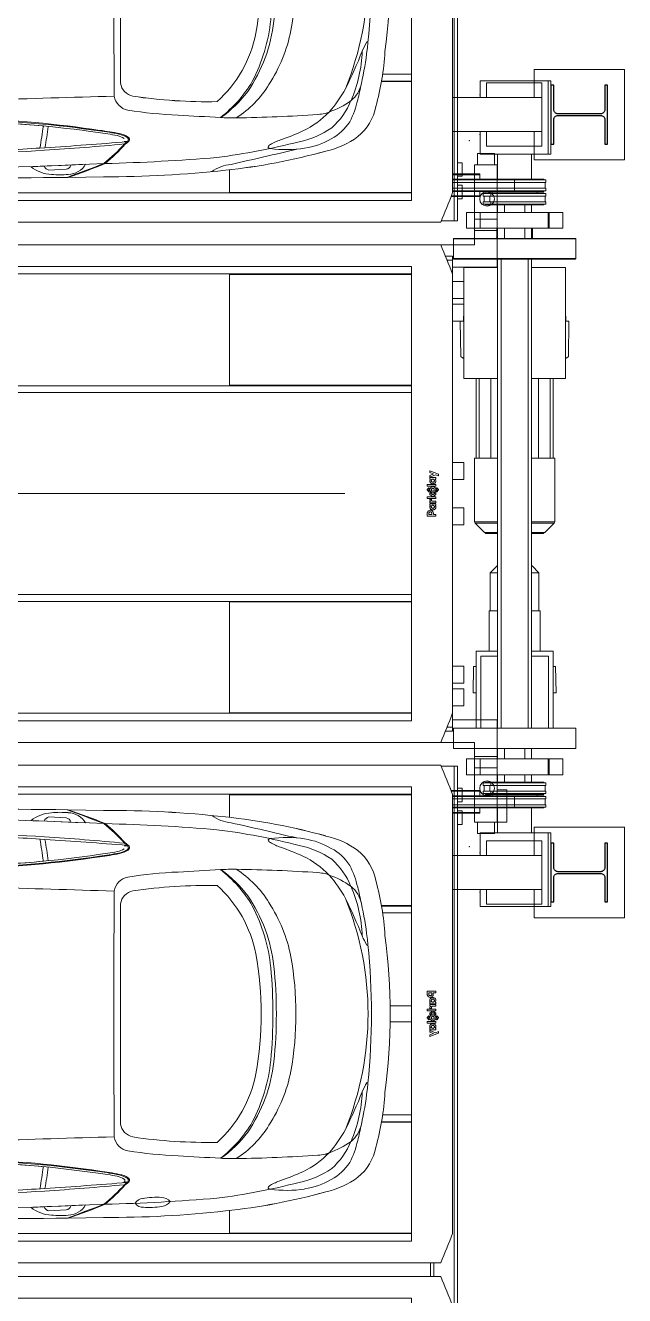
# Model space of a CAD drawing. Header units: inches. Extents: x -16708 to 20619, y -1096 to 18335.
# Drawn here: x -7909 to -5262, y 4518 to 10133 of the extents above; entities that cross this region are included whole.
import ezdxf

# ---------------------------------------------------------------- set-up
doc = ezdxf.new("R2010")
doc.units = ezdxf.units.IN
doc.header["$MEASUREMENT"] = 0
doc.set_wipeout_variables(frame=1)
doc.linetypes.add('PHANTOM', pattern=[12.7, 6.35, -1.27, 1.27, -1.27, 1.27, -1.27])
for name, color, linetype in [('PK24-LOGO', 7, 'Continuous'), ('PK24E', 7, 'Continuous'), ('PK24E-COMP-CAR', 7, 'Continuous'), ('PK24E-STRUCT-STEEL', 254, 'Continuous')]:
    doc.layers.add(name, color=color, linetype=linetype)
for name, color, linetype, true_color in [('PK24E-COMP-PALLET', 132, 'Continuous', 0x00b7c8), ('PK24E-HELPER', 253, 'PHANTOM', 0xa1a1a1), ('PK24E-SYS-LIFT', 31, 'Continuous', 0xffcc5a), ('PK24E-SYS-SHELF', 31, 'Continuous', 0xffcc5a)]:
    doc.layers.add(name, color=color, linetype=linetype, true_color=true_color)

# ---------------------------------------------------------------- blocks, each defined once
blk = doc.blocks.new('STEEL-HEA260--TOP-STRUCT-PK24')
at = {"layer": 'PK24E-STRUCT-STEEL', "color": 8, "true_color": 0x808080}
blk.add_lwpolyline([(11.25, 13), (11.25, 2.175, -0.4142136), (9.45, 0.375), (-9.45, 0.375, -0.4142136), (-11.25, 2.175), (-11.25, 13), (-12.5, 13), (-12.5, -13), (-11.25, -13), (-11.25, -2.175, -0.4142136), (-9.45, -0.375), (9.45, -0.375, -0.4142136), (11.25, -2.175), (11.25, -13), (12.5, -13), (12.5, 13)], format="xyb", close=True, dxfattribs=at)
blk = doc.blocks.new('STEEL-HEA260-WPLATE-TOP-STRUCT-PK24')
at = {"layer": 'PK24E-STRUCT-STEEL', "color": 8, "lineweight": 5, "true_color": 0x808080}
blk.add_lwpolyline([(-20, 20), (20, 20), (20, -20), (-20, -20)], close=True, dxfattribs=at)
at = {"lineweight": 5}
blk.add_blockref('STEEL-HEA260--TOP-STRUCT-PK24', (0, 0), dxfattribs=at)
blk = doc.blocks.new('ELIFT-COLUMNS--TOP-COMP-PKE24')
at = {"lineweight": 5}
for p in [(323.5, 167.5), (323.5, -167.5)]:
    blk.add_blockref('STEEL-HEA260-WPLATE-TOP-STRUCT-PK24', p, dxfattribs=at)
blk = doc.blocks.new('ELIFTUG---TOP-COMP-PKE24')
at = {"layer": 'PK24E-SYS-LIFT', "linetype": 'Continuous', "lineweight": 5}
for p, q in [((278.5, 150.25), (278.5, 145.25)), ((286, 150.25), (278.5, 150.25)), ((286, 145.25), (286, 150.25)), ((277.25, 121.25), (277.25, 145.25)), ((277.25, 145.25), (287.25, 145.25)), ((287.25, 121.25), (287.25, 145.25)), ((282.02, 132.62), (281.1, 132.62)), ((281.1, 132.62), (281.1, 131.52)), ((281.1, 131.52), (281.48, 131.52)), ((281.48, 131.52), (281.48, 128.98)), ((282.02, 132.95), (282.02, 132.62)), ((283.48, 132.95), (282.02, 132.95)), ((283.48, 132.62), (283.48, 132.95)), ((284.4, 132.62), (283.48, 132.62)), ((284.02, 131.52), (284.4, 131.52)), ((284.02, 128.98), (284.02, 131.52)), ((284.4, 131.52), (284.4, 132.62)), ((281.1, 128.98), (281.1, 127.88)), ((281.48, 128.98), (281.1, 128.98)), ((281.1, 127.88), (282.02, 127.88)), ((282.02, 127.88), (282.02, 127.55)), ((282.02, 127.55), (283.48, 127.55)), ((283.48, 127.88), (284.4, 127.88)), ((283.48, 127.55), (283.48, 127.88)), ((284.4, 128.98), (284.02, 128.98)), ((284.4, 127.88), (284.4, 128.98)), ((277.25, 121.25), (287.25, 121.25)), ((277.25, 116.25), (277.25, 121.25)), ((287.25, 116.25), (287.25, 121.25)), ((277.25, 116.25), (287.25, 116.25)), ((277.25, 110), (277.25, 116.25)), ((287.25, 100), (287.25, 116.25)), ((255.5, 95), (255.5, 110)), ((255.5, 110), (277.25, 110)), ((258.3, 103.22), (258.3, 105)), ((258.3, 105), (267.5, 105)), ((262.25, 103.22), (258.3, 103.22)), ((258.3, -103.22), (258.3, 103.22)), ((262.25, 94), (262.25, 103.22)), ((267.5, 103.22), (265.25, 103.22)), ((265.25, 103.22), (265.25, 94)), ((267.5, 105), (267.5, 103.22)), ((267.5, -103.22), (267.5, 103.22)), ((287.25, 100), (267.5, 100)), ((252.8, 75.2), (252.8, 94.8)), ((257.6, 95), (253, 95)), ((253, 95), (253, 75)), ((257.6, 75), (257.6, 95)), ((257.8, 94.8), (257.8, 75.2)), ((265.25, 94), (262.25, 94)), ((262.25, -94), (262.25, 94)), ((265.25, -94), (265.25, 94)), ((272.5, 93.75), (267.5, 93.75)), ((272.5, 93.75), (272.5, 86.25)), ((258.3, 88), (257.8, 88)), ((267.5, 86.25), (272.5, 86.25)), ((220.5, 81.9), (-220.5, 81.9)), ((220.5, 83.9), (220.5, 81.9)), ((220.5, 83.9), (230.5, 83.9)), ((230.5, 83.9), (230.5, 67.75)), ((230.5, 81.9), (252.8, 81.9)), ((257.8, 82), (258.3, 82)), ((272.5, 83.75), (267.5, 83.75)), ((272.5, 76.25), (272.5, 83.75)), ((220.5, 73.9), (85.6, 73.9)), ((85.6, 73.9), (85.6, -73.9)), ((87.6, 2.25), (87.6, 73.9)), ((216.5, 2.25), (216.5, 73.9)), ((220.5, -73.9), (220.5, 73.9)), ((230.5, 73.9), (255.5, 73.9)), ((253, 75), (257.6, 75)), ((255.5, 67.75), (255.5, 75)), ((267.5, 76.25), (272.5, 76.25)), ((258.3, 67.75), (230.5, 67.75)), ((230.5, 59.75), (258.3, 59.75)), ((230.5, 59.75), (230.5, -59.75)), ((255.5, 52.5), (255.5, 59.75)), ((252.8, 32.7), (252.8, 52.3)), ((257.6, 52.5), (253, 52.5)), ((253, 52.5), (253, 32.5)), ((257.6, 32.5), (257.6, 52.5)), ((257.8, 52.3), (257.8, 32.7)), ((258.3, 45.5), (257.8, 45.5)), ((257.8, 39.5), (258.3, 39.5)), ((253, 32.5), (257.6, 32.5)), ((255.5, 10), (255.5, 32.5)), ((272.5, 13.75), (267.5, 13.75)), ((272.5, 13.75), (272.5, 6.25)), ((252.8, -9.8), (252.8, 9.8)), ((257.6, 10), (253, 10)), ((253, 10), (253, -10)), ((257.6, -10), (257.6, 10)), ((257.8, 9.8), (257.8, -9.8)), ((272.5, 6.25), (267.5, 6.25)), ((220, 2.25), (85.6, 2.25)), ((220, 2.25), (220, -2.25)), ((258.3, 3), (257.8, 3)), ((85.6, -2.25), (220, -2.25)), ((87.6, -73.9), (87.6, -2.25)), ((216.5, -73.9), (216.5, -2.25)), ((257.8, -3), (258.3, -3)), ((253, -10), (257.6, -10)), ((255.5, -32.5), (255.5, -10)), ((272.5, -6.25), (267.5, -6.25)), ((272.5, -6.25), (272.5, -13.75)), ((272.5, -13.75), (267.5, -13.75)), ((252.8, -52.3), (252.8, -32.7)), ((257.6, -32.5), (253, -32.5)), ((253, -32.5), (253, -52.5)), ((257.6, -52.5), (257.6, -32.5)), ((257.8, -32.7), (257.8, -52.3)), ((258.3, -39.5), (257.8, -39.5)), ((257.8, -45.5), (258.3, -45.5)), ((253, -52.5), (257.6, -52.5)), ((255.5, -59.75), (255.5, -52.5)), ((258.3, -59.75), (230.5, -59.75)), ((230.5, -67.75), (258.3, -67.75)), ((230.5, -67.75), (230.5, -83.9)), ((255.5, -75), (255.5, -67.75)), ((85.6, -73.9), (220.5, -73.9)), ((230.5, -73.9), (255.5, -73.9)), ((252.8, -94.8), (252.8, -75.2)), ((257.6, -75), (253, -75)), ((253, -75), (253, -95)), ((257.6, -95), (257.6, -75)), ((257.8, -75.2), (257.8, -94.8)), ((272.5, -76.25), (267.5, -76.25)), ((272.5, -83.75), (272.5, -76.25)), ((220.5, -81.9), (-220.5, -81.9)), ((80.1, -97.9), (80.1, -81.9)), ((110.1, -97.9), (110.1, -81.9)), ((220.5, -83.9), (220.5, -81.9)), ((220.5, -83.9), (230.5, -83.9)), ((230.5, -81.9), (252.8, -81.9)), ((258.3, -82), (257.8, -82)), ((267.5, -83.75), (272.5, -83.75)), ((257.8, -88), (258.3, -88)), ((272.5, -86.25), (267.5, -86.25)), ((272.5, -93.75), (272.5, -86.25)), ((253, -95), (257.6, -95)), ((255.5, -110), (255.5, -95)), ((262.25, -94), (265.25, -94)), ((262.25, -103.22), (262.25, -94)), ((265.25, -94), (265.25, -103.22)), ((267.5, -93.75), (272.5, -93.75)), ((110.1, -97.9), (80.1, -97.9)), ((287.25, -100), (267.5, -100)), ((287.25, -100), (287.25, -116.25)), ((258.3, -105), (258.3, -103.22)), ((258.3, -103.22), (262.25, -103.22)), ((267.5, -105), (258.3, -105)), ((265.25, -103.22), (267.5, -103.22)), ((267.5, -103.22), (267.5, -105)), ((255.5, -110), (277.25, -110)), ((277.25, -110), (277.25, -116.25)), ((277.25, -116.25), (287.25, -116.25)), ((277.25, -116.25), (277.25, -121.25)), ((287.25, -116.25), (287.25, -121.25)), ((277.25, -121.25), (287.25, -121.25)), ((277.25, -121.25), (277.25, -145.25)), ((287.25, -121.25), (287.25, -145.25)), ((281.1, -127.88), (281.1, -128.98)), ((282.02, -127.88), (281.1, -127.88)), ((281.1, -128.98), (281.48, -128.98)), ((281.48, -128.98), (281.48, -131.52)), ((282.02, -127.55), (282.02, -127.88)), ((283.48, -127.55), (282.02, -127.55)), ((283.48, -127.88), (283.48, -127.55)), ((284.4, -127.88), (283.48, -127.88)), ((284.02, -128.98), (284.4, -128.98)), ((284.02, -131.52), (284.02, -128.98)), ((284.4, -128.98), (284.4, -127.88)), ((281.1, -131.52), (281.1, -132.62)), ((281.48, -131.52), (281.1, -131.52)), ((281.1, -132.62), (282.02, -132.62)), ((282.02, -132.62), (282.02, -132.95)), ((282.02, -132.95), (283.48, -132.95)), ((283.48, -132.62), (284.4, -132.62)), ((283.48, -132.95), (283.48, -132.62)), ((284.4, -131.52), (284.02, -131.52)), ((284.4, -132.62), (284.4, -131.52)), ((291.45, -131), (287.25, -131)), ((291.45, -145.25), (291.45, -131)), ((277.25, -145.25), (287.25, -145.25)), ((278.5, -145.25), (278.5, -150.25)), ((286, -150.25), (286, -145.25)), ((291.45, -145.25), (287.25, -145.25)), ((278.5, -150.25), (282.9, -150.25)), ((282.9, -150.25), (286, -150.25))]:
    blk.add_line(p, q, dxfattribs=at)
for centre in [(282.75, 130.25), (282.75, -130.25)]:
    blk.add_circle(centre, 3.25, dxfattribs=at)
for centre, start, end in [((253, 94.8), 90, 180), ((257.6, 94.8), 0, 90), ((253, 75.2), 180, 270), ((257.6, 75.2), 270, 0), ((253, 52.3), 90, 180), ((257.6, 52.3), 0, 90), ((253, 32.7), 180, 270), ((257.6, 32.7), 270, 0), ((253, 9.8), 90, 180), ((257.6, 9.8), 0, 90), ((253, -9.8), 180, 270), ((257.6, -9.8), 270, 0), ((253, -32.7), 90, 180), ((257.6, -32.7), 0, 90), ((253, -52.3), 180, 270), ((257.6, -52.3), 270, 0), ((253, -75.2), 90, 180), ((257.6, -75.2), 0, 90), ((253, -94.8), 180, 270), ((257.6, -94.8), 270, 0)]:
    blk.add_arc(centre, 0.2, start, end, dxfattribs=at)
at = {"lineweight": 5}
blk.add_blockref('ELIFT-COLUMNS--TOP-COMP-PKE24', (0, 0), dxfattribs=at)
blk = doc.blocks.new('LOGO----DECOR-PK24')
at = {"layer": 'PK24-LOGO', "lineweight": 5}
for p, q in [((-10, 2.13), (-8.71, 2.13)), ((-10, -1.62), (-10, 2.13)), ((-9.29, 1.47), (-9.29, 0.11)), ((-8.76, 1.47), (-9.29, 1.47)), ((-9.29, 0.11), (-8.76, 0.11)), ((-8.61, 1.46), (-8.76, 1.47)), ((-8.76, 0.11), (-8.61, 0.13)), ((-8.71, 2.13), (-8.43, 2.11)), ((-8.48, 1.42), (-8.61, 1.46)), ((-8.61, 0.13), (-8.48, 0.17)), ((-8.36, 1.35), (-8.48, 1.42)), ((-8.48, 0.17), (-8.36, 0.23)), ((-8.43, 2.11), (-8.3, 2.07)), ((-8.26, 1.27), (-8.36, 1.35)), ((-8.36, 0.23), (-8.26, 0.31)), ((-8.3, 2.07), (-8.17, 2.03)), ((-8.19, 1.17), (-8.26, 1.27)), ((-8.26, 0.31), (-8.19, 0.41)), ((-8.13, 1.05), (-8.19, 1.17)), ((-8.19, 0.41), (-8.13, 0.53)), ((-8.17, 2.03), (-7.94, 1.9)), ((-8.09, 0.93), (-8.13, 1.05)), ((-8.13, 0.53), (-8.09, 0.66)), ((-8.08, 0.79), (-8.09, 0.93)), ((-8.09, 0.66), (-8.08, 0.79)), ((-7.94, 1.9), (-7.74, 1.74)), ((-7.74, 1.74), (-7.58, 1.55)), ((-7.58, 0.04), (-7.74, -0.16)), ((-7.58, 1.55), (-7.46, 1.32)), ((-7.46, 0.27), (-7.58, 0.04)), ((-7.46, 1.32), (-7.38, 1.06)), ((-7.38, 0.52), (-7.46, 0.27)), ((-7.38, 1.06), (-7.36, 0.79)), ((-7.36, 0.79), (-7.38, 0.52)), ((-7.19, -0.02), (-7.16, 0.13)), ((-7.16, 0.13), (-7.11, 0.26)), ((-7.11, 0.26), (-6.98, 0.49)), ((-6.98, 0.49), (-6.82, 0.68)), ((-6.82, 0.68), (-6.62, 0.82)), ((-6.62, 0.82), (-6.41, 0.92)), ((-6.42, 0.06), (-6.48, -0.05)), ((-6.33, 0.17), (-6.42, 0.06)), ((-6.41, 0.92), (-6.19, 0.98)), ((-6.23, 0.25), (-6.33, 0.17)), ((-6.11, 0.31), (-6.23, 0.25)), ((-6.19, 0.98), (-5.97, 1)), ((-5.98, 0.35), (-6.11, 0.31)), ((-5.84, 0.36), (-5.98, 0.35)), ((-5.97, 1), (-5.74, 0.98)), ((-5.71, 0.35), (-5.84, 0.36)), ((-5.74, 0.98), (-5.53, 0.92)), ((-5.58, 0.31), (-5.71, 0.35)), ((-5.47, 0.24), (-5.58, 0.31)), ((-5.53, 0.92), (-5.35, 0.82)), ((-5.37, 0.16), (-5.47, 0.24)), ((-5.29, 0.06), (-5.37, 0.16)), ((-5.35, 0.82), (-5.21, 0.7)), ((-5.23, -0.06), (-5.29, 0.06)), ((-5.21, 0.7), (-5.21, 0.95)), ((-5.21, 0.95), (-4.5, 0.95)), ((-4.5, 0.95), (-4.5, -1.62)), ((-3.41, 0.95), (-4.11, 0.95)), ((-4.11, 0.95), (-4.11, -1.62)), ((-3.41, 0.53), (-3.41, 0.95)), ((-3.36, 0.62), (-3.41, 0.53)), ((-3.37, -0.03), (-3.32, 0.06)), ((-3.29, 0.71), (-3.36, 0.62)), ((-3.32, 0.06), (-3.26, 0.13)), ((-3.22, 0.78), (-3.29, 0.71)), ((-3.26, 0.13), (-3.19, 0.19)), ((-3.14, 0.84), (-3.22, 0.78)), ((-3.19, 0.19), (-3.11, 0.23)), ((-3.05, 0.89), (-3.14, 0.84)), ((-3.11, 0.23), (-3.02, 0.26)), ((-2.94, 0.92), (-3.05, 0.89)), ((-3.02, 0.26), (-2.92, 0.27)), ((-2.83, 0.94), (-2.94, 0.92)), ((-2.92, 0.27), (-2.42, 0.27)), ((-2.7, 0.95), (-2.83, 0.94)), ((-2.42, 0.95), (-2.7, 0.95)), ((-2.42, 0.27), (-2.42, 0.95)), ((-1.42, 2.13), (-2.13, 2.13)), ((-2.13, 2.13), (-2.13, -1.62)), ((-1.42, -1.62), (-1.42, 2.13)), ((-0.37, 0.95), (-1.42, -0.33)), ((-0.61, -0.33), (0.44, 0.95)), ((0.44, 0.95), (-0.37, 0.95)), ((0.44, 0.19), (0.36, -0.06)), ((0.56, 0.41), (0.44, 0.19)), ((0.72, 0.61), (0.56, 0.41)), ((0.92, 0.77), (0.72, 0.61)), ((0.77, 1.32), (0.79, 1.37)), ((0.78, 1.26), (0.77, 1.32)), ((0.81, 1.24), (0.78, 1.26)), ((0.79, 1.37), (1.61, 2.19)), ((0.85, 1.23), (0.81, 1.24)), ((0.89, 1.24), (0.85, 1.23)), ((1.07, 1.32), (0.89, 1.24)), ((1.15, 0.9), (0.92, 0.77)), ((1.27, 1.37), (1.07, 1.32)), ((1.07, -0.08), (1.13, 0.03)), ((1.13, 0.03), (1.21, 0.12)), ((1.4, 0.98), (1.15, 0.9)), ((1.21, 0.12), (1.3, 0.2)), ((1.46, 1.41), (1.27, 1.37)), ((1.3, 0.2), (1.41, 0.26)), ((1.67, 1), (1.4, 0.98)), ((1.41, 0.26), (1.54, 0.3)), ((1.67, 1.42), (1.46, 1.41)), ((1.54, 0.3), (1.67, 0.31)), ((1.61, 2.19), (1.67, 2.21)), ((1.67, 2.21), (1.73, 2.19)), ((1.87, 1.41), (1.67, 1.42)), ((1.94, 0.98), (1.67, 1)), ((1.67, 0.31), (1.8, 0.3)), ((1.73, 2.19), (2.54, 1.37)), ((1.8, 0.3), (1.92, 0.26)), ((2.07, 1.37), (1.87, 1.41)), ((1.92, 0.26), (2.03, 0.2)), ((2.19, 0.9), (1.94, 0.98)), ((2.03, 0.2), (2.13, 0.12)), ((2.26, 1.32), (2.07, 1.37)), ((2.13, 0.12), (2.2, 0.03)), ((2.41, 0.77), (2.19, 0.9)), ((2.2, 0.03), (2.26, -0.08)), ((2.45, 1.24), (2.26, 1.32)), ((2.61, 0.61), (2.41, 0.77)), ((2.48, 1.23), (2.45, 1.24)), ((2.52, 1.24), (2.48, 1.23)), ((2.55, 1.26), (2.52, 1.24)), ((2.54, 1.37), (2.57, 1.32)), ((2.57, 1.32), (2.55, 1.26)), ((2.78, 0.41), (2.61, 0.61)), ((2.9, 0.19), (2.78, 0.41)), ((2.98, -0.06), (2.9, 0.19)), ((3.31, 2.13), (4.01, 2.13)), ((3.31, -1.62), (3.31, 2.13)), ((4.01, 2.13), (4.01, -1.62)), ((4.37, -0.02), (4.4, 0.13)), ((4.4, 0.13), (4.45, 0.26)), ((4.45, 0.26), (4.58, 0.49)), ((4.58, 0.49), (4.74, 0.68)), ((4.74, 0.68), (4.93, 0.82)), ((4.93, 0.82), (5.15, 0.92)), ((5.14, 0.06), (5.08, -0.05)), ((5.23, 0.17), (5.14, 0.06)), ((5.15, 0.92), (5.37, 0.98)), ((5.33, 0.25), (5.23, 0.17)), ((5.45, 0.31), (5.33, 0.25)), ((5.37, 0.98), (5.59, 1)), ((5.58, 0.35), (5.45, 0.31)), ((5.72, 0.36), (5.58, 0.35)), ((5.59, 1), (5.82, 0.98)), ((5.85, 0.35), (5.72, 0.36)), ((5.82, 0.98), (6.03, 0.92)), ((5.98, 0.31), (5.85, 0.35)), ((6.09, 0.24), (5.98, 0.31)), ((6.03, 0.92), (6.21, 0.82)), ((6.19, 0.16), (6.09, 0.24)), ((6.27, 0.06), (6.19, 0.16)), ((6.21, 0.82), (6.35, 0.7)), ((6.32, -0.06), (6.27, 0.06)), ((6.35, 0.7), (6.35, 0.95)), ((6.35, 0.95), (7.06, 0.95)), ((7.06, 0.95), (7.06, -1.62)), ((8.33, -1.51), (7.31, 0.95)), ((7.31, 0.95), (8.05, 0.95)), ((8.05, 0.95), (8.68, -0.63)), ((10, 0.95), (8.51, -2.81)), ((8.68, -0.63), (9.27, 0.95)), ((9.27, 0.95), (10, 0.95)), ((-9.29, -1.62), (-10, -1.62)), ((-8.71, -0.55), (-9.29, -0.55)), ((-9.29, -0.55), (-9.29, -1.62)), ((-8.43, -0.52), (-8.71, -0.55)), ((-8.3, -0.49), (-8.43, -0.52)), ((-8.17, -0.44), (-8.3, -0.49)), ((-7.94, -0.32), (-8.17, -0.44)), ((-7.74, -0.16), (-7.94, -0.32)), ((-7.22, -0.33), (-7.21, -0.17)), ((-7.21, -0.5), (-7.22, -0.33)), ((-7.21, -0.17), (-7.19, -0.02)), ((-7.19, -0.65), (-7.21, -0.5)), ((-7.16, -0.79), (-7.19, -0.65)), ((-7.1, -0.92), (-7.16, -0.79)), ((-6.97, -1.15), (-7.1, -0.92)), ((-6.81, -1.34), (-6.97, -1.15)), ((-6.62, -1.48), (-6.81, -1.34)), ((-6.41, -1.59), (-6.62, -1.48)), ((-6.52, -0.18), (-6.53, -0.33)), ((-6.53, -0.33), (-6.52, -0.47)), ((-6.48, -0.05), (-6.52, -0.18)), ((-6.52, -0.47), (-6.48, -0.6)), ((-6.48, -0.6), (-6.42, -0.72)), ((-6.42, -0.72), (-6.33, -0.82)), ((-6.19, -1.65), (-6.41, -1.59)), ((-6.33, -0.82), (-6.23, -0.9)), ((-6.23, -0.9), (-6.11, -0.97)), ((-5.98, -1.67), (-6.19, -1.65)), ((-6.11, -0.97), (-5.98, -1.01)), ((-5.98, -1.01), (-5.84, -1.02)), ((-5.74, -1.65), (-5.98, -1.67)), ((-5.84, -1.02), (-5.71, -1.01)), ((-5.53, -1.57), (-5.74, -1.65)), ((-5.71, -1.01), (-5.58, -0.97)), ((-5.58, -0.97), (-5.47, -0.9)), ((-5.35, -1.47), (-5.53, -1.57)), ((-5.47, -0.9), (-5.37, -0.82)), ((-5.37, -0.82), (-5.29, -0.72)), ((-5.21, -1.33), (-5.35, -1.47)), ((-5.29, -0.72), (-5.23, -0.6)), ((-5.2, -0.19), (-5.23, -0.06)), ((-5.23, -0.6), (-5.2, -0.47)), ((-5.21, -1.62), (-5.21, -1.33)), ((-5.21, -1.33), (-5.21, -1.33)), ((-4.5, -1.62), (-5.21, -1.62)), ((-5.19, -0.33), (-5.2, -0.19)), ((-5.2, -0.47), (-5.19, -0.33)), ((-4.11, -1.62), (-3.41, -1.62)), ((-3.41, -0.21), (-3.4, -0.12)), ((-3.41, -1.62), (-3.41, -0.21)), ((-3.4, -0.12), (-3.37, -0.03)), ((-2.13, -1.62), (-1.42, -1.62)), ((-1.42, -0.33), (-0.37, -1.62)), ((0.44, -1.62), (-0.61, -0.33)), ((-0.37, -1.62), (0.44, -1.62)), ((0.36, -0.06), (0.33, -0.33)), ((0.33, -0.33), (0.36, -0.6)), ((0.36, -0.6), (0.44, -0.85)), ((0.44, -0.85), (0.56, -1.08)), ((0.56, -1.08), (0.72, -1.28)), ((0.72, -1.28), (0.92, -1.44)), ((0.77, -1.98), (0.78, -1.93)), ((0.79, -2.04), (0.77, -1.98)), ((0.78, -1.93), (0.81, -1.9)), ((1.61, -2.85), (0.79, -2.04)), ((0.81, -1.9), (0.85, -1.89)), ((0.85, -1.89), (0.89, -1.9)), ((0.89, -1.9), (1.07, -1.98)), ((0.92, -1.44), (1.15, -1.56)), ((1.02, -0.33), (1.03, -0.2)), ((1.03, -0.46), (1.02, -0.33)), ((1.03, -0.2), (1.07, -0.08)), ((1.07, -0.59), (1.03, -0.46)), ((1.13, -0.7), (1.07, -0.59)), ((1.07, -1.98), (1.27, -2.04)), ((1.21, -0.79), (1.13, -0.7)), ((1.15, -1.56), (1.4, -1.64)), ((1.3, -0.87), (1.21, -0.79)), ((1.27, -2.04), (1.46, -2.07)), ((1.41, -0.93), (1.3, -0.87)), ((1.4, -1.64), (1.67, -1.67)), ((1.54, -0.97), (1.41, -0.93)), ((1.46, -2.07), (1.67, -2.09)), ((1.67, -0.98), (1.54, -0.97)), ((1.67, -2.88), (1.61, -2.85)), ((1.8, -0.97), (1.67, -0.98)), ((1.67, -1.67), (1.94, -1.64)), ((1.67, -2.09), (1.87, -2.07)), ((1.73, -2.85), (1.67, -2.88)), ((2.54, -2.04), (1.73, -2.85)), ((1.92, -0.93), (1.8, -0.97)), ((1.87, -2.07), (2.07, -2.04)), ((2.03, -0.87), (1.92, -0.93)), ((1.94, -1.64), (2.19, -1.56)), ((2.13, -0.79), (2.03, -0.87)), ((2.07, -2.04), (2.26, -1.98)), ((2.2, -0.7), (2.13, -0.79)), ((2.19, -1.56), (2.41, -1.44)), ((2.26, -0.59), (2.2, -0.7)), ((2.26, -0.08), (2.3, -0.2)), ((2.3, -0.46), (2.26, -0.59)), ((2.26, -1.98), (2.45, -1.9)), ((2.3, -0.2), (2.31, -0.33)), ((2.31, -0.33), (2.3, -0.46)), ((2.41, -1.44), (2.61, -1.28)), ((2.45, -1.9), (2.48, -1.89)), ((2.48, -1.89), (2.52, -1.9)), ((2.52, -1.9), (2.55, -1.93)), ((2.57, -1.98), (2.54, -2.04)), ((2.55, -1.93), (2.57, -1.98)), ((2.61, -1.28), (2.78, -1.08)), ((2.78, -1.08), (2.9, -0.85)), ((2.9, -0.85), (2.98, -0.6)), ((3, -0.33), (2.98, -0.06)), ((2.98, -0.6), (3, -0.33)), ((4.01, -1.62), (3.31, -1.62)), ((4.34, -0.17), (4.37, -0.02)), ((4.34, -0.33), (4.34, -0.17)), ((4.34, -0.5), (4.34, -0.33)), ((4.37, -0.65), (4.34, -0.5)), ((4.4, -0.79), (4.37, -0.65)), ((4.46, -0.92), (4.4, -0.79)), ((4.59, -1.15), (4.46, -0.92)), ((4.75, -1.34), (4.59, -1.15)), ((4.94, -1.48), (4.75, -1.34)), ((5.15, -1.59), (4.94, -1.48)), ((5.04, -0.18), (5.03, -0.33)), ((5.03, -0.33), (5.04, -0.47)), ((5.08, -0.05), (5.04, -0.18)), ((5.04, -0.47), (5.08, -0.6)), ((5.08, -0.6), (5.14, -0.72)), ((5.14, -0.72), (5.23, -0.82)), ((5.37, -1.65), (5.15, -1.59)), ((5.23, -0.82), (5.33, -0.9)), ((5.33, -0.9), (5.45, -0.97)), ((5.58, -1.67), (5.37, -1.65)), ((5.45, -0.97), (5.58, -1.01)), ((5.58, -1.01), (5.72, -1.02)), ((5.81, -1.65), (5.58, -1.67)), ((5.72, -1.02), (5.85, -1.01)), ((6.03, -1.57), (5.81, -1.65)), ((5.85, -1.01), (5.98, -0.97)), ((5.98, -0.97), (6.09, -0.9)), ((6.21, -1.47), (6.03, -1.57)), ((6.09, -0.9), (6.19, -0.82)), ((6.19, -0.82), (6.27, -0.72)), ((6.35, -1.33), (6.21, -1.47)), ((6.27, -0.72), (6.32, -0.6)), ((6.36, -0.19), (6.32, -0.06)), ((6.32, -0.6), (6.36, -0.47)), ((6.35, -1.62), (6.35, -1.33)), ((6.35, -1.33), (6.35, -1.33)), ((7.06, -1.62), (6.35, -1.62)), ((6.37, -0.33), (6.36, -0.19)), ((6.36, -0.47), (6.37, -0.33)), ((7.8, -2.81), (8.33, -1.51)), ((8.51, -2.81), (7.8, -2.81))]:
    blk.add_line(p, q, dxfattribs=at)
blk = doc.blocks.new('*U15')
at = {"lineweight": 5}
blk.add_wipeout([(-262.27, 110), (262.27, 110), (267.5, 96.99), (267.5, -96.99), (262.27, -110), (-262.27, -110), (-267.5, -96.99), (-267.5, 96.99)], dxfattribs=at)
at = {"layer": 'PK24E-COMP-PALLET', "lineweight": 5}
for p, q in [((262.27, 110), (-262.27, 110)), ((249.45, 100.42), (-249.45, 100.42)), ((249.45, 97.11), (-249.45, 97.11)), ((168.92, 47.89), (168.92, 96.89)), ((249.45, 96.89), (168.92, 96.89)), ((249.45, -100.42), (249.45, 100.42)), ((267.5, -96.99), (267.5, 96.99)), ((249.45, 47.67), (-249.45, 47.67)), ((249.45, 47.89), (168.92, 47.89)), ((249.45, 44.65), (-249.45, 44.65)), ((249.45, -44.65), (-249.45, -44.65)), ((249.45, -47.67), (-249.45, -47.67)), ((168.92, -96.89), (168.92, -47.89)), ((249.45, -47.89), (168.92, -47.89)), ((249.45, -97.11), (-249.45, -97.11)), ((249.45, -100.42), (-249.45, -100.42)), ((249.45, -96.89), (168.92, -96.89)), ((262.27, -110), (-262.27, -110))]:
    blk.add_line(p, q, dxfattribs=at)
for start, end in [(20.4566, 23.3531), (336.6469, 339.5434)]:
    blk.add_arc((7.5, 0), 277.5, start, end, dxfattribs=at)
at = {"linetype": 'Continuous', "lineweight": 5, "rotation": 90}
blk.add_blockref('LOGO----DECOR-PK24', (258.48, 0), dxfattribs=at)
blk = doc.blocks.new('ELIFT-DU--TOP-COMP-PKE24')
at = {"layer": 'PK24E-SYS-LIFT', "linetype": 'Continuous', "lineweight": 5}
for p, q in [((309.75, 182.5), (279.75, 182.5)), ((307, 181.5), (282.5, 181.5)), ((309.75, 182.5), (311, 182.5)), ((311, 150), (311, 182.5)), ((282.5, 153.5), (307, 153.5)), ((279.75, 150), (309.75, 150)), ((287.44, 138.95), (287.44, 150)), ((302.44, 138.95), (302.44, 150)), ((309.75, 150), (311, 150)), ((-258.37, 141.25), (279.63, 141.25)), ((-258.37, 140.95), (279.63, 140.95)), ((279.63, 141.25), (279.63, 140.95)), ((279.63, 140.95), (279.63, 138.95)), ((-270.56, 138.95), (294.94, 138.95)), ((-270.56, 138.62), (294.94, 138.62)), ((-270.56, 137.52), (294.94, 137.52)), ((-270.56, 134.98), (294.94, 134.98)), ((294.94, 138.95), (294.94, 138.62)), ((294.94, 138.95), (307.85, 138.95)), ((294.94, 138.62), (294.94, 137.52)), ((294.94, 138.62), (308.77, 138.62)), ((294.94, 137.52), (308.77, 137.52)), ((294.94, 137.52), (294.94, 134.98)), ((294.94, 134.98), (294.94, 133.88)), ((294.94, 134.98), (308.77, 134.98)), ((307.85, 138.62), (307.85, 138.95)), ((308.39, 134.98), (308.39, 137.52)), ((308.77, 137.52), (308.77, 138.62)), ((308.77, 133.88), (308.77, 134.98)), ((-270.56, 133.88), (294.94, 133.88)), ((-270.56, 133.55), (294.94, 133.55)), ((279.63, 131.55), (-258.37, 131.55)), ((279.63, 131.25), (-258.37, 131.25)), ((-245.37, 130.25), (266.63, 130.25)), ((266.63, 130.25), (266.63, 131.25)), ((279.63, 133.55), (279.63, 131.55)), ((279.63, 131.55), (279.63, 131.25)), ((281.11, 132.62), (281.11, 131.52)), ((281.11, 132.62), (308.77, 132.62)), ((281.11, 131.52), (308.77, 131.52)), ((281.49, 131.52), (281.49, 128.98)), ((282.03, 132.95), (282.03, 132.62)), ((282.03, 132.95), (307.85, 132.95)), ((284.94, 133.55), (284.94, 132.95)), ((294.94, 133.88), (308.77, 133.88)), ((294.94, 133.88), (294.94, 133.55)), ((294.94, 133.55), (307.85, 133.55)), ((304.94, 132.95), (304.94, 133.55)), ((307.85, 133.55), (307.85, 133.88)), ((307.85, 132.62), (307.85, 132.95)), ((308.39, 128.98), (308.39, 131.52)), ((308.77, 131.52), (308.77, 132.62)), ((273.69, 117.25), (273.69, 124.25)), ((279.75, 124.25), (273.69, 124.25)), ((279.75, 117.25), (279.75, 124.25)), ((309.75, 124.25), (279.75, 124.25)), ((281.11, 128.98), (281.11, 127.88)), ((281.11, 128.98), (308.77, 128.98)), ((281.11, 127.88), (308.77, 127.88)), ((282.03, 127.88), (282.03, 127.55)), ((282.03, 127.55), (307.85, 127.55)), ((287.44, 124.25), (287.44, 127.55)), ((290.44, 127.55), (290.44, 124.25)), ((299.44, 124.25), (299.44, 127.55)), ((302.44, 124.25), (302.44, 127.55)), ((307.85, 127.55), (307.85, 127.88)), ((308.77, 127.88), (308.77, 128.98)), ((309.75, 117.25), (309.75, 124.25)), ((310.14, 124.25), (309.75, 124.25)), ((310.14, 117.25), (310.14, 124.25)), ((310.14, 124.25), (316.19, 124.25)), ((316.19, 117.25), (316.19, 124.25)), ((267.94, 112.55), (267.94, 103.85)), ((321.94, 112.55), (267.94, 112.55)), ((268.14, 112.75), (321.74, 112.75)), ((279.75, 117.25), (273.69, 117.25)), ((309.75, 117.25), (279.75, 117.25)), ((284.94, 112.8), (287.44, 112.8)), ((287.04, 117.25), (287.04, 113)), ((287.04, 113), (287.44, 113)), ((287.44, 112.75), (287.44, 117.25)), ((290.44, 117.25), (290.44, 112.75)), ((299.44, 112.75), (299.44, 117.25)), ((302.44, 112.75), (302.44, 117.25)), ((302.44, 113), (302.84, 113)), ((302.44, 112.8), (304.94, 112.8)), ((302.84, 113), (302.84, 117.25)), ((310.14, 117.25), (309.75, 117.25)), ((310.14, 117.25), (316.19, 117.25)), ((321.94, 103.85), (321.94, 112.55)), ((267.94, 103.85), (321.94, 103.85)), ((321.74, 103.65), (268.14, 103.65)), ((287.44, -103.65), (287.44, 103.65)), ((288.94, 103.65), (288.94, -103.65)), ((300.94, -103.65), (300.94, 103.65)), ((302.44, -103.65), (302.44, 103.65)), ((272.44, 99.85), (272.44, 50.85)), ((287.44, 99.85), (272.44, 99.85)), ((317.44, 99.85), (302.44, 99.85)), ((317.44, 50.85), (317.44, 99.85)), ((272.44, 80.98), (272.36, 76.25)), ((317.45, 82.26), (317.44, 82.26)), ((317.52, 76.25), (317.44, 80.98)), ((271.21, 60.55), (270.94, 76.25)), ((272.44, 76.25), (270.94, 76.25)), ((318.94, 76.25), (317.44, 76.25)), ((318.67, 60.55), (318.94, 76.25)), ((271.21, 60.55), (271.84, 59.95)), ((272.01, 59.95), (271.84, 59.95)), ((318.04, 59.95), (317.87, 59.95)), ((318.04, 59.95), (318.67, 60.55)), ((272.44, 50.85), (287.44, 50.85)), ((277.89, 50.85), (277.89, 15.6)), ((279.29, 50.85), (279.29, 15.6)), ((284.38, 50.85), (284.38, 15.6)), ((302.44, 50.85), (317.44, 50.85)), ((305.5, 50.85), (305.5, 15.6)), ((310.59, 50.85), (310.59, 15.6)), ((311.99, 50.85), (311.99, 15.6)), ((277.24, 15.6), (277.24, -12.44)), ((277.24, 15.6), (277.89, 15.6)), ((279.04, 15.6), (277.89, 15.6)), ((279.04, 15.6), (279.29, 15.6)), ((282.43, 15.6), (279.29, 15.6)), ((282.43, 15.6), (284.38, 15.6)), ((287.44, 15.6), (284.38, 15.6)), ((305.5, 15.6), (302.44, 15.6)), ((305.5, 15.6), (307.45, 15.6)), ((310.59, 15.6), (307.45, 15.6)), ((310.59, 15.6), (310.84, 15.6)), ((311.99, 15.6), (310.84, 15.6)), ((311.99, 15.6), (312.64, 15.6)), ((312.64, -12.44), (312.64, 15.6)), ((287.44, -12.44), (277.24, -12.44)), ((277.53, -13.14), (281.63, -17.24)), ((287.44, -13.14), (277.53, -13.14)), ((312.64, -12.44), (302.44, -12.44)), ((312.35, -13.14), (302.44, -13.14)), ((308.25, -17.24), (312.35, -13.14)), ((287.44, -17.24), (281.63, -17.24)), ((287.44, -17.51), (282.13, -17.51)), ((282.44, -17.7), (287.44, -17.7)), ((308.25, -17.24), (302.44, -17.24)), ((307.75, -17.51), (302.44, -17.51)), ((302.44, -17.7), (307.44, -17.7)), ((287.25, -31.95), (284.19, -35.01)), ((287.44, -31.95), (287.25, -31.95)), ((302.63, -31.95), (302.44, -31.95)), ((305.69, -35.01), (302.63, -31.95)), ((284.19, -35.01), (284.19, -51.85)), ((287.44, -35.01), (284.19, -35.01)), ((305.69, -35.01), (302.44, -35.01)), ((305.69, -51.85), (305.69, -35.01)), ((283.62, -51.85), (283.62, -69.6)), ((283.62, -51.85), (287.44, -51.85)), ((302.44, -51.85), (306.26, -51.85)), ((306.26, -69.6), (306.26, -51.85)), ((277.94, -103.65), (277.94, -69.6)), ((277.94, -69.6), (287.44, -69.6)), ((279.94, -71.85), (287.44, -71.85)), ((279.94, -103.65), (279.94, -71.85)), ((302.44, -69.6), (311.94, -69.6)), ((302.44, -71.85), (309.94, -71.85)), ((309.94, -71.85), (309.94, -103.65)), ((311.94, -69.6), (311.94, -103.65)), ((276.84, -76.45), (276.64, -88.05)), ((276.84, -76.45), (277.94, -76.45)), ((311.94, -76.45), (313.04, -76.45)), ((313.24, -88.05), (313.04, -76.45)), ((276.64, -88.05), (277.94, -88.05)), ((277.9, -88.05), (277.94, -90.38)), ((311.94, -90.38), (311.98, -88.05)), ((311.94, -88.05), (313.24, -88.05)), ((267.94, -103.65), (267.94, -112.75)), ((267.94, -103.65), (321.94, -103.65)), ((321.94, -112.75), (321.94, -103.65)), ((267.94, -112.75), (321.94, -112.75)), ((273.69, -117.25), (273.69, -124.25)), ((279.75, -117.25), (273.69, -117.25)), ((279.75, -117.25), (279.75, -124.25)), ((309.75, -117.25), (279.75, -117.25)), ((287.44, -117.25), (287.44, -112.75)), ((290.44, -112.75), (290.44, -117.25)), ((299.44, -117.25), (299.44, -112.75)), ((302.44, -117.25), (302.44, -112.75)), ((309.75, -117.25), (309.75, -124.25)), ((310.14, -117.25), (309.75, -117.25)), ((310.14, -117.25), (310.14, -124.25)), ((310.14, -117.25), (316.19, -117.25)), ((316.19, -117.25), (316.19, -124.25)), ((279.75, -124.25), (273.69, -124.25)), ((309.75, -124.25), (279.75, -124.25)), ((281.11, -127.88), (281.11, -128.98)), ((281.11, -127.88), (308.77, -127.88)), ((281.11, -128.98), (308.77, -128.98)), ((281.49, -128.98), (281.49, -131.52)), ((282.03, -127.55), (282.03, -127.88)), ((282.03, -127.55), (307.85, -127.55)), ((287.44, -127.55), (287.44, -124.25)), ((290.44, -124.25), (290.44, -127.55)), ((299.44, -127.55), (299.44, -124.25)), ((302.44, -127.55), (302.44, -124.25)), ((307.85, -127.88), (307.85, -127.55)), ((308.39, -131.52), (308.39, -128.98)), ((308.77, -128.98), (308.77, -127.88)), ((310.14, -124.25), (309.75, -124.25)), ((310.14, -124.25), (316.19, -124.25)), ((-270.56, -133.55), (294.94, -133.55)), ((-270.56, -133.88), (294.94, -133.88)), ((279.63, -131.25), (-258.37, -131.25)), ((279.63, -131.55), (-258.37, -131.55)), ((-245.37, -130.25), (266.63, -130.25)), ((266.63, -130.25), (266.63, -131.25)), ((279.63, -131.55), (279.63, -131.25)), ((279.63, -133.55), (279.63, -131.55)), ((281.11, -131.52), (281.11, -132.62)), ((281.11, -131.52), (308.77, -131.52)), ((281.11, -132.62), (308.77, -132.62)), ((282.03, -132.62), (282.03, -132.95)), ((282.03, -132.95), (307.85, -132.95)), ((284.94, -132.95), (284.94, -133.55)), ((294.94, -133.55), (294.94, -133.88)), ((294.94, -133.55), (307.85, -133.55)), ((294.94, -133.88), (294.94, -134.98)), ((294.94, -133.88), (308.77, -133.88)), ((304.94, -133.55), (304.94, -132.95)), ((307.85, -132.95), (307.85, -132.62)), ((307.85, -133.88), (307.85, -133.55)), ((308.77, -132.62), (308.77, -131.52)), ((308.77, -134.98), (308.77, -133.88)), ((-270.56, -134.98), (294.94, -134.98)), ((-270.56, -137.52), (294.94, -137.52)), ((-270.56, -138.62), (294.94, -138.62)), ((-270.56, -138.95), (294.94, -138.95)), ((279.63, -140.95), (279.63, -138.95)), ((287.44, -150), (287.44, -138.95)), ((294.94, -134.98), (308.77, -134.98)), ((294.94, -134.98), (294.94, -137.52)), ((294.94, -137.52), (294.94, -138.62)), ((294.94, -137.52), (308.77, -137.52)), ((294.94, -138.62), (308.77, -138.62)), ((294.94, -138.62), (294.94, -138.95)), ((294.94, -138.95), (307.85, -138.95)), ((302.44, -150), (302.44, -138.95)), ((307.85, -138.95), (307.85, -138.62)), ((308.39, -137.52), (308.39, -134.98)), ((308.77, -138.62), (308.77, -137.52)), ((-258.37, -140.95), (279.63, -140.95)), ((-258.37, -141.25), (279.63, -141.25)), ((279.63, -141.25), (279.63, -140.95)), ((309.75, -150), (279.75, -150)), ((309.75, -150), (311, -150)), ((311, -182.5), (311, -150)), ((282.5, -153.5), (307, -153.5)), ((279.75, -182.5), (309.75, -182.5)), ((307, -181.5), (282.5, -181.5)), ((309.75, -182.5), (311, -182.5))]:
    blk.add_line(p, q, dxfattribs=at)
for centre, radius, start, end in [((268.14, 112.55), 0.2, 90, 180), ((284.94, 112.6), 0.2, 90, 131.4096), ((286.84, 113), 0.2, 270, 0), ((303.04, 113), 0.2, 180, 270), ((304.94, 112.6), 0.2, 48.5904, 90), ((321.74, 112.55), 0.2, 0, 90), ((268.14, 103.85), 0.2, 180, 270), ((321.74, 103.85), 0.2, 270, 0), ((278.24, -12.44), 1, 180, 225), ((311.64, -12.44), 1, 315, 0), ((282.34, -16.54), 1, 225, 257.922), ((282.44, -17.35), 0.35, 207.8212, 270), ((307.44, -17.35), 0.35, 270, 332.1788), ((307.54, -16.54), 1, 282.078, 315)]:
    blk.add_arc(centre, radius, start, end, dxfattribs=at)
for centre, major_axis, start_param, end_param in [((272.04, 58.45), (0.04, -1.5), 2.523383, 3.128592), ((317.84, 58.45), (-0.04, -1.5), 3.154593, 3.759802)]:
    blk.add_ellipse(centre, major_axis=major_axis, ratio=0.499746, start_param=start_param, end_param=end_param, dxfattribs=at)
at = {"lineweight": 5}
for points in [[(-285.75, 175), (-285.75, 160), (307, 160), (307, 175)], [(-285.75, -175), (-285.75, -160), (307, -160), (307, -175)]]:
    blk.add_wipeout(points, dxfattribs=at)
at = {"layer": 'PK24E-SYS-LIFT', "linetype": 'Continuous', "lineweight": 5}
for p, q in [((279.75, 182.5), (279.75, 175)), ((282.5, 181.5), (282.5, 175)), ((307, 175), (307, 181.5)), ((309.75, 182.5), (309.75, 150)), ((-285.75, 175), (307, 175)), ((307, 175), (307, 160)), ((307, 160), (-285.75, 160)), ((266.63, 141.25), (266.63, 160)), ((279.75, 160), (279.75, 150)), ((282.5, 160), (282.5, 153.5)), ((307, 153.5), (307, 160)), ((266.63, -141.25), (266.63, -160)), ((279.75, -150), (279.75, -160)), ((309.75, -150), (309.75, -182.5)), ((282.5, -160), (282.5, -153.5)), ((307, -153.5), (307, -160)), ((307, -160), (-285.75, -160)), ((307, -175), (307, -160)), ((-285.75, -175), (307, -175)), ((279.75, -175), (279.75, -182.5)), ((282.5, -181.5), (282.5, -175)), ((307, -175), (307, -181.5))]:
    blk.add_line(p, q, dxfattribs=at)
for centre in [(280.61, 176.25), (280.61, 158.75), (280.61, -158.75), (280.61, -176.25)]:
    blk.add_ellipse(centre, major_axis=(0, -1.1), ratio=0.887842, start_param=4.22895, end_param=5.195828, dxfattribs=at)
blk = doc.blocks.new('ELIFTUG--WDU-TOP-SYS-PKE24')
at = {"lineweight": 5}
blk.add_blockref('ELIFTUG---TOP-COMP-PKE24', (0, 0), dxfattribs=at)
at = {"layer": 'PK24E', "lineweight": 5}
blk.add_blockref('*U15', (0, 0), dxfattribs=at)
at = {"lineweight": 5}
blk.add_blockref('ELIFT-DU--TOP-COMP-PKE24', (0, 0), dxfattribs=at)
blk = doc.blocks.new('SEDAN---TOP-COMP-PKE24')
at = {"layer": 'PK24E-COMP-CAR', "lineweight": 5}
for p, q in [((97.78, 90.23), (113.41, 89.96)), ((105.43, 84.4), (81.33, 85.52)), ((89.22, 87.05), (96.9, 86.66)), ((122.48, 74.33), (122.11, 74.63)), ((122.48, 74.33), (124.09, 74.18)), ((123.8, 74.5), (124.09, 74.18)), ((120.81, 48.65), (120.81, -48.65)), ((122.48, -74.33), (124.09, -74.18)), ((123.8, -74.5), (124.09, -74.18)), ((105.43, -84.4), (81.33, -85.52)), ((89.22, -87.05), (96.9, -86.66)), ((97.78, -90.23), (113.41, -89.96))]:
    blk.add_line(p, q, dxfattribs=at)
blk.add_lwpolyline([(10.57, 90.02, -0.008053), (97.78, 90.23), (113.41, 89.96, -0.029408), (167.21, 87.06, -0.042052), (211.54, 78.64, -0.105095), (225.75, 72.2, -0.171896), (233.64, 58.91, -0.050927), (237.67, 34.67, -0.065564), (237.67, -34.67, -0.050927), (233.64, -58.91, -0.171896), (225.75, -72.2, -0.105095), (211.54, -78.64, -0.042052), (167.21, -87.06, -0.029408), (113.41, -89.96), (97.78, -90.23, -0.008053), (10.57, -90.02, -0.000309)], format="xyb", dxfattribs=at)
for points in [[(25.28, 80.15, -0.016235), (28.25, 65.14, 0.00745), (54.29, 65.56, 0.017199), (86.77, 67.51, 0.008624), (85.26, 77.28, 0.007485)], [(126.3, 54.38, 0.304088), (120.81, 48.65), (120.81, -48.65, 0.304088), (126.3, -54.38, 0.041268), (163.52, -56.77, 0.163886), (180.58, -26.5, 0.091893), (180.58, 26.5, 0.163886), (163.52, 56.77, 0.041268)], [(28.25, -65.14, -0.016235), (25.28, -80.15, 0.007485), (85.26, -77.28, 0.008624), (86.77, -67.51, 0.017199), (54.29, -65.56, 0.00745)]]:
    blk.add_lwpolyline(points, format="xyb", close=True, dxfattribs=at)
for centre, radius, start, end in [((60.59, -2617.2), 2707.68, 89.21283, 91.05848), ((-293.91, -966.2), 1126.56, 68.80125, 69.67692), ((7.29, -176.06), 281.25, 67.6811, 71.2298), ((115.73, -368.46), 458.42, 83.5521, 90.29), ((0.75, -2315.17), 2401.94, 87.31052, 89.70092), ((91.15, 73.14), 15.8, 92.8336, 128.4058), ((89.88, 84.08), 3.04, 102.5121, 156.3046), ((94.26, 47.96), 41.15, 85.1459, 95.4212), ((96.44, 84.06), 2.64, 18.3022, 80.0312), ((97.45, 79.7), 9.26, 30.4462, 88.2202), ((130.81, 81.06), 4.42, 87.5979, 143.4152), ((133.45, 49.46), 36.11, 80.9538, 94.1886), ((138.58, 80.08), 5.07, 34.0026, 83.7533), ((139.42, -180.22), 268.73, 74.431, 84.063), ((-33.65, -1742.8), 1825.08, 86.20281, 88.16358), ((-40.59, -1924.38), 2005.61, 86.33841, 88.1264), ((69.93, 29.14), 70.13, 41.3553, 51.6379), ((94.27, -735.78), 820.14, 85.15985, 88.61477), ((53.37, 12.12), 94.18, 42.3548, 49.8521), ((131.06, 85.96), 4.42, 210.8879, 266.7052), ((136.82, 117.13), 36.11, 260.1145, 273.3493), ((138.88, 86.15), 5.07, 270.5498, 320.3005), ((126.83, -208.42), 292.15, 75.5537, 82.7962), ((203.48, 42), 37.52, 53.5971, 77.5949), ((-197.26, 28.6), 286.68, 7.7985, 9.7757), ((19.59, -1003.28), 1083.66, 84.54654, 86.42201), ((-192.67, 28.85), 284.29, 7.8575, 9.7787), ((-42.72, -1961.75), 2043.04, 85.32494, 86.34579), ((117.61, 80.7), 9.1, 281.3583, 302.3899), ((121.98, 73.67), 0.827, 307.5335, 52.783), ((118.65, 69.33), 7.29, 45.0659, 57.3941), ((119.22, 69.61), 7.04, 39.9295, 57.8756), ((123.26, 73.51), 1.07, 299.4491, 38.8727), ((123.66, 73.47), 1.17, 299.3514, 34.4026), ((186.57, 76.77), 0.494, 129.2513, 176.9497), ((187.85, 77.41), 1.87, 199.2077, 244.3684), ((187.48, 75.5), 2.05, 104.9203, 126.3831), ((194.18, 25.29), 52.7, 81.2711, 97.8931), ((200.54, 99.37), 27.23, 240.2717, 250.7282), ((156.6, -28.17), 107.67, 65.4151, 71.057), ((191.31, 34.66), 40.71, 55.877, 78.0896), ((196.47, 42.86), 34.98, 60.0524, 80.5948), ((204.14, 54.36), 21.21, 32.1506, 62.5032), ((42.27, 538.54), 473.13, 271.4558, 278.3489), ((40.47, 551.19), 486.69, 271.641, 278.3926), ((43.18, 517.82), 453.56, 271.423, 278.6866), ((98.54, 174.84), 105.16, 276.7852, 281.4395), ((98.59, 175.86), 106.94, 276.9364, 281.6426), ((98.5, 176.78), 108.13, 277.0023, 281.7071), ((118.02, 81.66), 10.75, 281.5451, 302.4414), ((118.64, 80.77), 10.03, 280.3524, 303.9003), ((184.17, 33.83), 39.83, 43.7152, 64.3709), ((191.91, 43.6), 33.28, 22.4936, 48.0772), ((210.94, 54.42), 23.14, 11.2056, 50.22), ((154.02, -128.07), 190.95, 92.3174, 99.017), ((250.68, -1623.18), 1689.13, 92.90937, 93.54287), ((170.81, -28.86), 92.82, 89.2731, 93.6198), ((131.82, 20.25), 54.69, 30.2777, 52.7207), ((131.89, 17.61), 56.95, 37.4412, 54.1701), ((161.23, -630.98), 695.01, 86.13621, 89.11285), ((146.89, 24.97), 46.36, 31.4915, 57.2212), ((205.84, 33.15), 29.38, 79.4948, 85.6599), ((209.09, 54.07), 8.25, 62.0609, 75.2343), ((185.1, 46.71), 41.56, 12.9085, 27.0964), ((396.89, 10097.96), 10047.5, 267.772041, 268.409436), ((125.55, 53), 7.66, 100.9038, 169.9775), ((159.36, -169.54), 226.34, 88.9472, 98.3998), ((127.12, 16.32), 54.42, 10.7856, 48.0145), ((202.54, 29.3), 33.7, 53.3329, 71.9981), ((176.71, 28.17), 49.14, 27.7511, 42.4711), ((214.75, 46.36), 12.73, 11.1246, 51.5606), ((165.67, 31.9), 62.01, 2.3622, 23.2046), ((116.96, 27.06), 120.95, 3.6064, 15.2679), ((38507.92, 0), 38389.96, 179.918916, 180.081084), ((127.83, 47.42), 7.13, 102.4032, 170.0587), ((119.54, 13.27), 69.51, 6.5279, 34.0955), ((94.81, 0), 135.38, 337.8449, 22.1551), ((32.35, -43.02), 210.09, 21.6408, 26.6018), ((73.91, 17.65), 156.47, 11.4902, 14.1867), ((111.67, 12.78), 75.95, 5.882, 27.4799), ((127.86, 11.49), 69.65, 11.4325, 32.7677), ((75.67, 15.25), 155.25, 6.8321, 12.4866), ((261.66, 49.18), 37.08, 203.3989, 210.465), ((188.44, 27.93), 41.78, 3.7238, 7.9632), ((-25.6, 0), 265.54, 352.4977, 7.5023), ((229.84, 30.63), 0.284, 239.4556, 4.0705), ((-71.6, 0.01), 303.27, 354.2027, 5.7986), ((37.61, 0), 145.4, 349.4993, 10.5007), ((53.43, 0), 144.91, 349.9468, 10.0532), ((-35.79, 0), 223.95, 354.7316, 5.2684), ((-17.83, 0), 207.52, 354.1451, 5.8549), ((119.54, -13.27), 69.51, 325.9045, 353.4721), ((111.67, -12.78), 75.95, 332.5201, 354.118), ((127.12, -16.32), 54.42, 311.9855, 349.2144), ((127.86, -11.49), 69.65, 327.2323, 348.5675), ((261.66, -49.18), 37.08, 149.535, 156.6011), ((229.84, -30.63), 0.284, 355.9295, 120.5444), ((188.44, -27.93), 41.78, 352.0368, 356.2762), ((32.35, 43.02), 210.09, 333.3982, 338.3592), ((165.67, -31.9), 62.01, 336.7954, 357.6378), ((75.67, -15.25), 155.25, 347.5134, 353.1679), ((116.96, -27.06), 120.95, 344.7321, 356.3936), ((127.83, -47.42), 7.13, 189.9413, 257.5968), ((131.82, -20.25), 54.69, 307.2793, 329.7223), ((146.89, -24.97), 46.36, 302.7788, 328.5085), ((214.75, -46.36), 12.73, 308.4394, 348.8754), ((73.91, -17.65), 156.47, 345.8133, 348.5098), ((396.89, -10097.96), 10047.5, 91.590564, 92.227959), ((125.55, -53), 7.66, 190.0225, 259.0962), ((159.36, 169.54), 226.34, 261.6002, 271.0528), ((131.89, -17.61), 56.95, 305.8299, 322.5588), ((176.71, -28.17), 49.14, 317.5289, 332.2489), ((185.1, -46.71), 41.56, 332.9036, 347.0915), ((154.02, 128.07), 190.95, 260.983, 267.6826), ((184.17, -33.83), 39.83, 295.6291, 316.2848), ((209.09, -54.07), 8.25, 284.7657, 297.9391), ((202.54, -29.3), 33.7, 288.0019, 306.6671), ((191.91, -43.6), 33.28, 311.9228, 337.5064), ((210.94, -54.42), 23.14, 309.78, 348.7944), ((42.27, -538.54), 473.13, 81.6511, 88.5442), ((40.47, -551.19), 486.69, 81.6074, 88.359), ((43.18, -517.82), 453.56, 81.3134, 88.577), ((250.68, 1623.18), 1689.13, 266.45713, 267.09063), ((170.81, 28.86), 92.82, 266.3802, 270.7269), ((161.23, 630.98), 695.01, 270.88715, 273.86379), ((205.84, -33.15), 29.38, 274.3401, 280.5052), ((204.14, -54.36), 21.21, 297.4968, 327.8494), ((-197.26, -28.6), 286.68, 350.2243, 352.2015), ((-192.67, -28.85), 284.29, 350.2213, 352.1425), ((98.54, -174.84), 105.16, 78.5605, 83.2148), ((98.59, -175.86), 106.94, 78.3574, 83.0636), ((98.5, -176.78), 108.13, 78.2929, 82.9977), ((117.61, -80.7), 9.1, 57.6101, 78.6417), ((118.02, -81.66), 10.75, 57.5586, 78.4549), ((118.64, -80.77), 10.03, 56.0997, 79.6476), ((123.26, -73.51), 1.07, 321.1273, 60.5509), ((123.66, -73.47), 1.17, 325.5974, 60.6486), ((156.6, 28.17), 107.67, 288.943, 294.5849), ((191.31, -34.66), 40.71, 281.9104, 304.123), ((203.48, -42), 37.52, 282.4051, 306.4029), ((-33.65, 1742.8), 1825.08, 271.83642, 273.79719), ((-40.59, 1924.38), 2005.61, 271.8736, 273.66159), ((19.59, 1003.28), 1083.66, 273.57799, 275.45346), ((-42.72, 1961.75), 2043.04, 273.65421, 274.67506), ((69.93, -29.14), 70.13, 308.3621, 318.6447), ((53.37, -12.12), 94.18, 310.1479, 317.6452), ((118.65, -69.33), 7.29, 302.6059, 314.9341), ((119.22, -69.61), 7.04, 302.1244, 320.0705), ((126.83, 208.42), 292.15, 277.2038, 284.4463), ((-246.73, 1783.89), 1914.22, 282.56403, 283.45609), ((187.85, -77.41), 1.87, 115.6316, 160.7923), ((186.57, -76.77), 0.494, 183.0503, 230.7487), ((187.48, -75.5), 2.05, 233.6169, 255.0797), ((194.18, -25.29), 52.7, 262.1069, 278.7289), ((200.54, -99.37), 27.23, 109.2718, 119.7283), ((196.47, -42.86), 34.98, 279.4052, 299.9476), ((0.75, 2315.17), 2401.94, 270.29908, 272.68948), ((-293.91, 966.2), 1126.56, 290.32308, 291.19875), ((7.29, 176.06), 281.25, 288.7702, 292.3189), ((94.27, 735.78), 820.14, 271.38523, 274.84015), ((139.42, 180.22), 268.73, 275.937, 285.569), ((91.15, -73.14), 15.8, 231.5942, 267.1664), ((89.88, -84.08), 3.04, 203.6954, 257.4879), ((94.26, -47.96), 41.15, 264.5788, 274.8541), ((96.44, -84.06), 2.64, 279.9688, 341.6978), ((97.45, -79.7), 9.26, 271.7798, 329.5538), ((115.73, 368.46), 458.42, 269.71, 276.4479), ((171.42, -102.14), 17.73, 95.6452, 125.5224), ((60.59, 2617.2), 2707.68, 268.94152, 270.78717)]:
    blk.add_arc(centre, radius, start, end, dxfattribs=at)
blk = doc.blocks.new('*U16')
at = {"lineweight": 5}
blk.add_wipeout([(-267.5, 96.99), (-262.27, 110), (262.27, 110), (267.5, 96.99), (267.5, -96.99), (262.27, -110), (-262.27, -110), (-267.5, -96.99)], dxfattribs=at)
at = {"layer": 'PK24E-COMP-PALLET', "lineweight": 5}
for p, q in [((262.27, 110), (-262.27, 110)), ((249.45, 97.11), (-66.08, 97.11)), ((249.45, 100.42), (-64.64, 100.42)), ((168.92, 86.88), (168.92, 96.89)), ((249.45, 96.89), (168.92, 96.89)), ((249.45, -100.42), (249.45, 100.42)), ((267.5, -96.99), (267.5, 96.99)), ((249.45, 47.89), (236.1, 47.89)), ((249.45, 47.67), (236.14, 47.67)), ((249.45, 44.65), (236.63, 44.65)), ((249.45, 3.52), (239.92, 3.52)), ((249.45, -3.52), (239.92, -3.52)), ((249.45, -44.65), (236.63, -44.65)), ((249.45, -47.89), (236.1, -47.89)), ((249.45, -47.67), (236.14, -47.67)), ((168.92, -96.89), (168.92, -86.88)), ((249.45, -97.11), (-66.08, -97.11)), ((249.45, -100.42), (-64.64, -100.42)), ((249.45, -96.89), (168.92, -96.89)), ((262.27, -110), (-262.27, -110))]:
    blk.add_line(p, q, dxfattribs=at)
for start, end in [(20.4566, 23.3531), (336.6469, 339.5434)]:
    blk.add_arc((7.5, 0), 277.5, start, end, dxfattribs=at)
at = {"linetype": 'Continuous', "lineweight": 5, "rotation": 90}
blk.add_blockref('LOGO----DECOR-PK24', (258.47, 0), dxfattribs=at)
at = {"layer": 'PK24E', "lineweight": 5}
blk.add_blockref('SEDAN---TOP-COMP-PKE24', (0, 0), dxfattribs=at)
blk = doc.blocks.new('*U17')
at = {"layer": 'PK24E-HELPER', "lineweight": 5}
blk.add_point((275, -74), dxfattribs=at)
blk.add_point((275, -74), dxfattribs=at)
at = {"layer": 'PK24E-SYS-SHELF', "lineweight": 5}
for p, q in [((268.25, -109.5), (268.25, 585.98)), ((269.75, 570.8), (269.75, -109.5)), ((271.75, -83.75), (269.75, -83.75)), ((271.75, -89.75), (271.75, -83.75)), ((269.75, -89.75), (271.75, -89.75)), ((271.75, -93.75), (269.75, -93.75)), ((271.75, -99.75), (271.75, -93.75)), ((269.75, -99.75), (271.75, -99.75)), ((262.48, -109.5), (268.25, -109.5)), ((269.75, -109.5), (268.25, -109.5))]:
    blk.add_line(p, q, dxfattribs=at)
at = {"layer": 'PK24E', "lineweight": 5}
blk.add_blockref('*U16', (0, 0), dxfattribs=at)
at = {"layer": 'PK24E-SYS-SHELF', "lineweight": 5}
for p, q in [((257.75, 110), (257.75, 116)), ((259.25, 110), (259.25, 116))]:
    blk.add_line(p, q, dxfattribs=at)
at = {"layer": 'PK24E', "lineweight": 5}
blk.add_blockref('*U16', (0, 226), dxfattribs=at)
blk = doc.blocks.new('LAYOUT----DATA-PK24')
at = {"layer": 'PK24E', "lineweight": 5}
h = blk.add_hatch(color=4, dxfattribs=at)
h.dxf.hatch_style = 1
h.paths.add_polyline_path([(-20, 0, 0.414214), (0, -20), (0, 0)])
h.paths.add_polyline_path([(0, 0), (20, 0, 0.414214), (0, 20)])
at = {"layer": 'PK24E', "color": 4, "lineweight": 5}
for p, q in [((0, 30), (0, -30)), ((0, -20), (0, 20)), ((-30, 0), (220, 0))]:
    blk.add_line(p, q, dxfattribs=at)
blk.add_circle((0, 0), 20, dxfattribs=at)

msp = doc.modelspace()

# ---------------------------------------------------------------- block references
at = {"layer": 'PK24E', "lineweight": 5, "xscale": 10, "yscale": 10, "zscale": 10}
msp.add_blockref('ELIFTUG--WDU-TOP-SYS-PKE24', (-8697.1, 8063.3), dxfattribs=at)

# ---------------------------------------------------------------- next in the draw order: block references
msp.add_blockref('*U17', (-8697.1, 10363.3), dxfattribs=at)

# ---------------------------------------------------------------- next in the draw order: block references
at = {"layer": 'PK24E', "lineweight": 5, "xscale": -10, "yscale": 10, "zscale": 10, "rotation": 180}
msp.add_blockref('*U17', (-8697.1, 5763.3), dxfattribs=at)

# ---------------------------------------------------------------- next in the draw order: block references
at = {"lineweight": 5, "xscale": 10, "yscale": 10, "zscale": 10}
msp.add_blockref('LAYOUT----DATA-PK24', (-8697.1, 8063.3), dxfattribs=at)

doc.saveas('drawing.dxf')
